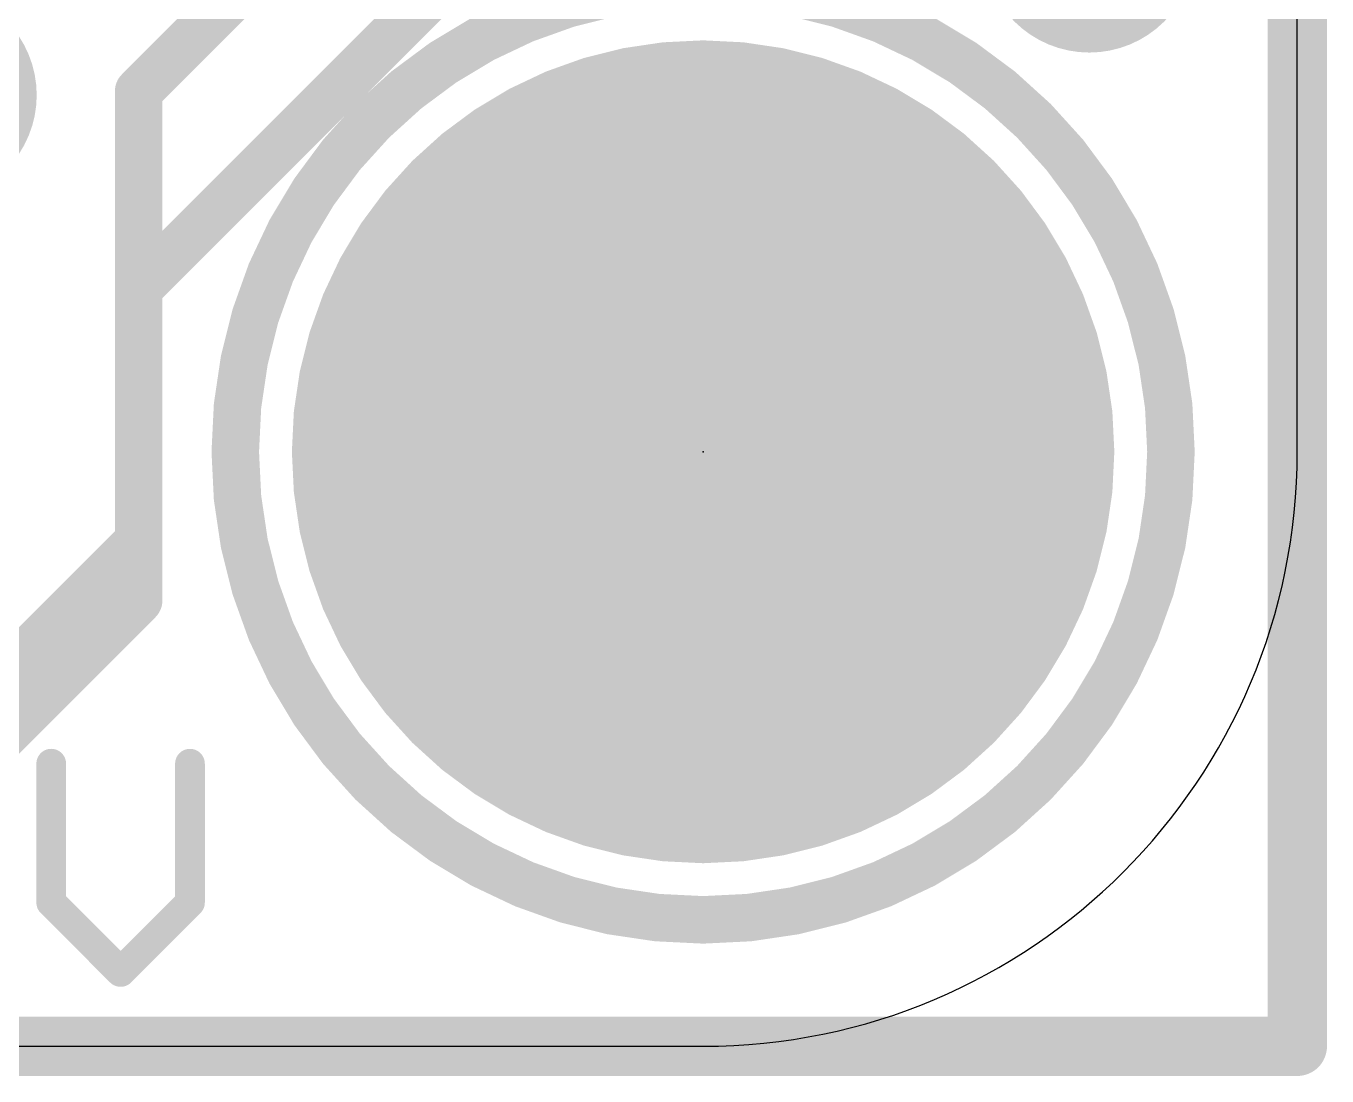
# Model space of a CAD drawing. Extents: x -0.1 to 25.5, y -0.1 to 17.9.
# Drawn here: x 19.97 to 25.53, y -0.13 to 4.36 of the extents above; entities that cross this region are included whole.
import ezdxf

# ---------------------------------------------------------------- set-up
doc = ezdxf.new("R2010")
doc.units = 0
for name, color, linetype in [('1', 12, 'CONTINUOUS'), ('16', 5, 'CONTINUOUS'), ('17', 110, 'CONTINUOUS'), ('18', 110, 'CONTINUOUS'), ('20', 53, 'CONTINUOUS'), ('21', 40, 'CONTINUOUS'), ('22', 6, 'CONTINUOUS'), ('23', 40, 'CONTINUOUS')]:
    doc.layers.add(name, color=color, linetype=linetype)

# ---------------------------------------------------------------- blocks, each defined once
blk = doc.blocks.new('ROUNDP')
at = {"const_width": 0.5}
blk.add_lwpolyline([(0, -0.25, 1), (0, 0.25, 1), (0, -0.25)], format="xyb", dxfattribs=at)
blk = doc.blocks.new('ROUNDV')
at = {"const_width": 0.5}
blk.add_lwpolyline([(0, -0.25, 1), (0, 0.25, 1), (0, -0.25)], format="xyb", dxfattribs=at)

msp = doc.modelspace()

# ---------------------------------------------------------------- linework, layer by layer
at = {"layer": '1'}
for points, const_width in [([(25.4, 17.78), (25.4, 0)], 0.254), ([(20.447, 4.0804), (20.9473, 4.5808)], 0.2032), ([(20.447, 2.159), (20.447, 4.0804)], 0.2032), ([(19.6215, 1.3335), (20.447, 2.159)], 0.2032), ([(25.4, 0), (0, 0)], 0.254)]:
    msp.add_lwpolyline(points, dxfattribs=dict(at, const_width=const_width))
for points, const_width in [([(20.4978, 4.0804, 1), (20.3962, 4.0804)], 0.1016), ([(20.4111, 4.1164, 1), (20.4829, 4.0445)], 0.1016), ([(20.4829, 2.1231, 1), (20.4111, 2.1949)], 0.1016), ([(20.3962, 2.159, 1), (20.4978, 2.159)], 0.1016), ([(25.4, -0.0635, 1), (25.4, 0.0635)], 0.127), ([(25.3365, 0, 1), (25.4635, 0)], 0.127)]:
    msp.add_lwpolyline(points, format="xyb", dxfattribs=dict(at, const_width=const_width))
at = {"layer": '16'}
for points, const_width in [([(25.4, 17.78), (25.4, 0)], 0.254), ([(20.447, 3.2385), (23.4315, 6.223)], 0.2032), ([(20.447, 3.2385), (20.447, 1.905)], 0.2032), ([(20.447, 1.905), (19.685, 1.143)], 0.2032), ([(25.4, 0), (0, 0)], 0.254)]:
    msp.add_lwpolyline(points, dxfattribs=dict(at, const_width=const_width))
for points, const_width in [([(20.4978, 3.2385, 1), (20.3962, 3.2385)], 0.1016), ([(20.4111, 3.2744, 1), (20.4829, 3.2026)], 0.1016), ([(20.4829, 1.8691, 1), (20.4111, 1.9409)], 0.1016), ([(20.3962, 1.905, 1), (20.4978, 1.905)], 0.1016), ([(25.4, -0.0635, 1), (25.4, 0.0635)], 0.127), ([(25.3365, 0, 1), (25.4635, 0)], 0.127)]:
    msp.add_lwpolyline(points, format="xyb", dxfattribs=dict(at, const_width=const_width))
at = {"layer": '20'}
for p, q in [((25.4, 2.54), (25.4, 15.24)), ((2.54, 0), (22.86, 0))]:
    msp.add_line(p, q, dxfattribs=at)
msp.add_arc((22.86, 2.54), 2.54, 270, 0, dxfattribs=at)
at = {"layer": '21', "const_width": 0.2032}
msp.add_lwpolyline([(22.86, 0.54, 1), (22.86, 4.54, 1), (22.86, 0.54)], format="xyb", dxfattribs=at)
at = {"layer": '22', "const_width": 0.127}
for points in [[(20.0732, 0.6141), (20.0732, 1.2073)], [(20.6664, 1.2073), (20.6664, 0.6141)], [(20.3698, 0.3175), (20.0732, 0.6141)], [(20.6664, 0.6141), (20.3698, 0.3175)]]:
    msp.add_lwpolyline(points, dxfattribs=at)
at = {"layer": '22', "const_width": 0.0635}
for points in [[(20.105, 1.2073, 1), (20.0415, 1.2073)], [(20.6981, 1.2073, 1), (20.6346, 1.2073)], [(20.0957, 0.6365, 1), (20.0508, 0.5916)], [(20.6888, 0.5916, 1), (20.6439, 0.6365)], [(20.0415, 0.6141, 1), (20.105, 0.6141)], [(20.6346, 0.6141, 1), (20.6981, 0.6141)], [(20.3473, 0.34, 1), (20.3922, 0.295)], [(20.3473, 0.295, 1), (20.3922, 0.34)]]:
    msp.add_lwpolyline(points, format="xyb", dxfattribs=at)
at = {"layer": '23'}
msp.add_point((22.86, 2.54), dxfattribs=at)

# ---------------------------------------------------------------- block references
at = {"layer": '17', "xscale": 3.516, "yscale": 3.516}
msp.add_blockref('ROUNDP', (22.86, 2.54), dxfattribs=at)
msp.add_blockref('ROUNDP', (22.86, 2.54), dxfattribs=at)
at = {"layer": '18', "xscale": 0.9064, "yscale": 0.9064}
for p in [(24.511, 4.699), (24.511, 4.699), (19.558, 4.064), (19.558, 4.064)]:
    msp.add_blockref('ROUNDV', p, dxfattribs=at)

doc.saveas('drawing.dxf')
